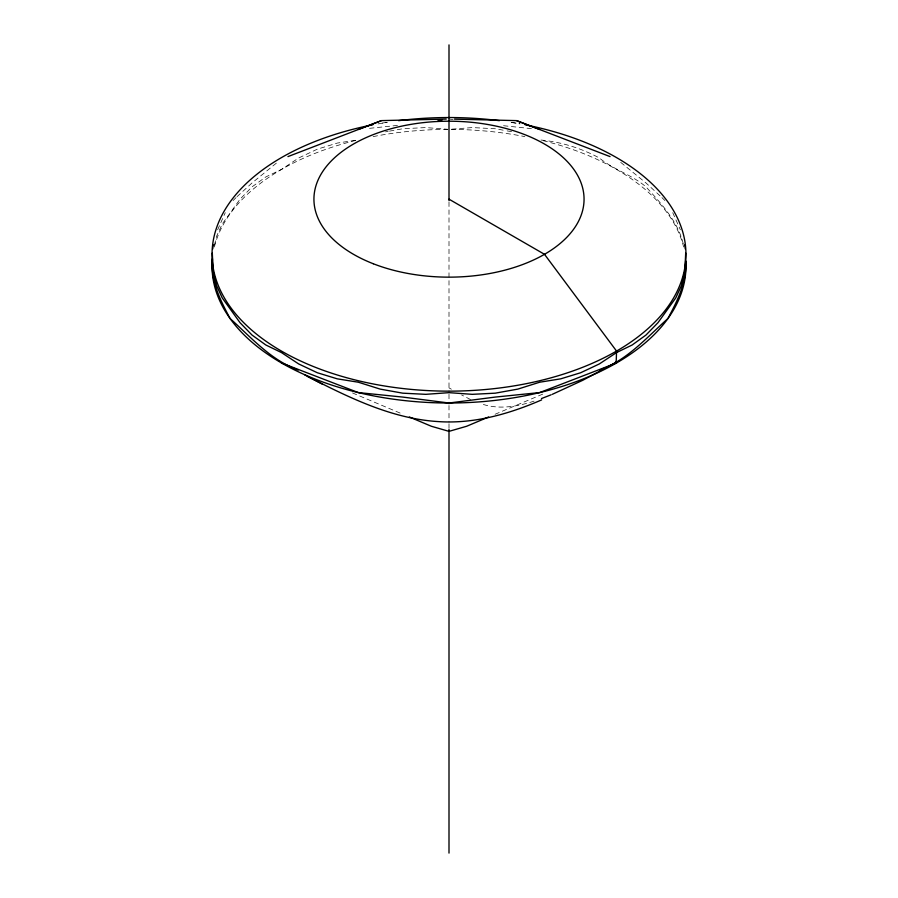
<?xml version="1.0" encoding="UTF-8"?>
<svg xmlns="http://www.w3.org/2000/svg" width="898" height="898" viewBox="0 0 898 898"><rect width="100%" height="100%" fill="white"/><g stroke="black" fill="none" stroke-linecap="round" stroke-linejoin="round"><path stroke-width="0.67" stroke-dasharray="4.49 3.37" d="M214.431 245.199L216.598 236.23L222.233 224.006L240.024 199.221L251.99 186.896L265.83 176.928L281.444 169.464L298.675 157.969L317.331 149.169L337.278 143.074L357 140.032M217.63 229.809L225.263 212.703M233.087 200.546L236.062 197.605M237.05 196.628L251.99 182.99L277.28 162.381M495.09 414.259L545.479 392.965M534.086 401.125C517.45 406.581 499.019 409.802 482.002 404.044M378.024 123.913L387.476 122.285M385.511 131.849L388.172 131.366M389.507 131.13L402.787 128.74L425.775 127.583L447.631 129.267M397.477 125.406L366.53 128.638M451.728 129.166L472.225 127.583L495.213 128.74L505.843 130.648M531.47 128.638L500.523 125.406M449 119.007L453.097 119.546M541 140.032C561.452 142.03 581.253 148.215 599.325 157.969C613.66 169.789 631.956 174.751 646.01 186.896C661.478 203.824 678.562 222.12 683.569 245.199M511.142 122.42L520.122 123.868M507.168 130.895L512.477 131.849M352.521 392.965L402.91 414.259M470.563 399.543L461.594 394.952M449 387.857L451.38 389.216M620.72 162.381L646.01 182.99L660.95 196.628M661.938 197.605L664.913 200.546M672.737 212.703L680.37 229.809M449 202.05L449 392.875M449 394.278L449 404.1M449 405.503L449 422.341M449 423.744L449 429.356M382.245 123.082A236.96 136.81 0 0 1 386.308 122.409M511.692 122.409A236.96 136.81 0 0 1 519.807 123.789M214.386 246.995A236.96 136.81 0 0 1 357.449 140.021M373.141 136.597A236.96 136.81 0 0 1 524.859 136.597M543.11 140.649A236.96 136.81 0 0 1 683.614 246.995"/><path stroke-width="1.35" d="M212.5 259.578C210.3 280.659 220.481 300.516 230.113 318.554C251.227 337.468 270.971 360.3 298.248 370.032M212.31 253.068L213.185 271.6L216.598 285.687L222.233 297.911L240.024 322.696L251.99 335.021L265.83 344.989L281.444 352.566L298.675 363.948L317.331 372.749L337.278 378.844L358.324 382.211L380.202 389.115L402.787 393.178L425.775 394.334L449 392.651L472.225 394.334L495.213 393.178L517.798 389.115L539.676 382.211L560.722 378.844L580.658 372.749L599.325 363.948L616.556 352.566L632.17 344.989L646.01 335.021L657.976 322.696L675.767 297.911L681.402 285.687L684.815 271.6L685.69 253.068M212.747 248.926L213.185 244.784M599.752 370.032C627.029 360.3 646.773 337.468 667.888 318.554C677.294 300.875 687.307 281.534 685.601 260.903M614.535 363.185L582.69 380.325L552.281 394.334M541.662 399.891C509.121 413.989 473.875 424.092 438.067 421.577C391.427 418.692 348.458 397.286 307.565 376.419M488.624 416.986L466.657 426.258L449 431.354L431.343 426.258L409.376 416.986M551.091 394.817L541.494 398.544M287.944 156.6L381.47 120.613L446.239 119.075M358.324 129.458L381.47 120.613M616.556 362.938L539.676 392.583L495.213 397.084L449 403.022L402.787 397.084L358.324 392.583L281.444 362.938M438.067 120.433L442.175 119.905M454.511 119.142L516.518 120.613L539.676 129.458M516.518 120.613L610.056 156.6M304.837 374.949L322.113 384.03M449 199.176L544.502 254.314L616.556 351.084L616.264 360.3A8.913 5.141 60 0 1 615.5 362.175M684.815 244.784L685.253 248.926M449 44.9L449 200.647M449 429.356L449 853.1M525.173 124.8A236.96 136.81 0 0 1 640.094 335.235A236.96 136.81 0 0 1 257.906 335.235A236.96 136.81 0 0 1 372.827 124.8M398.633 120.669A236.96 136.81 0 0 1 499.367 120.669M685.791 261.06A236.949 136.799 0 0 1 446.777 403A236.949 136.799 0 0 1 212.433 258.478M373.299 263.754A135.059 77.969 0 0 0 583.711 204.744A135.059 77.969 0 0 0 389.99 129.043A135.059 77.969 0 0 0 373.299 263.754"/></g></svg>
